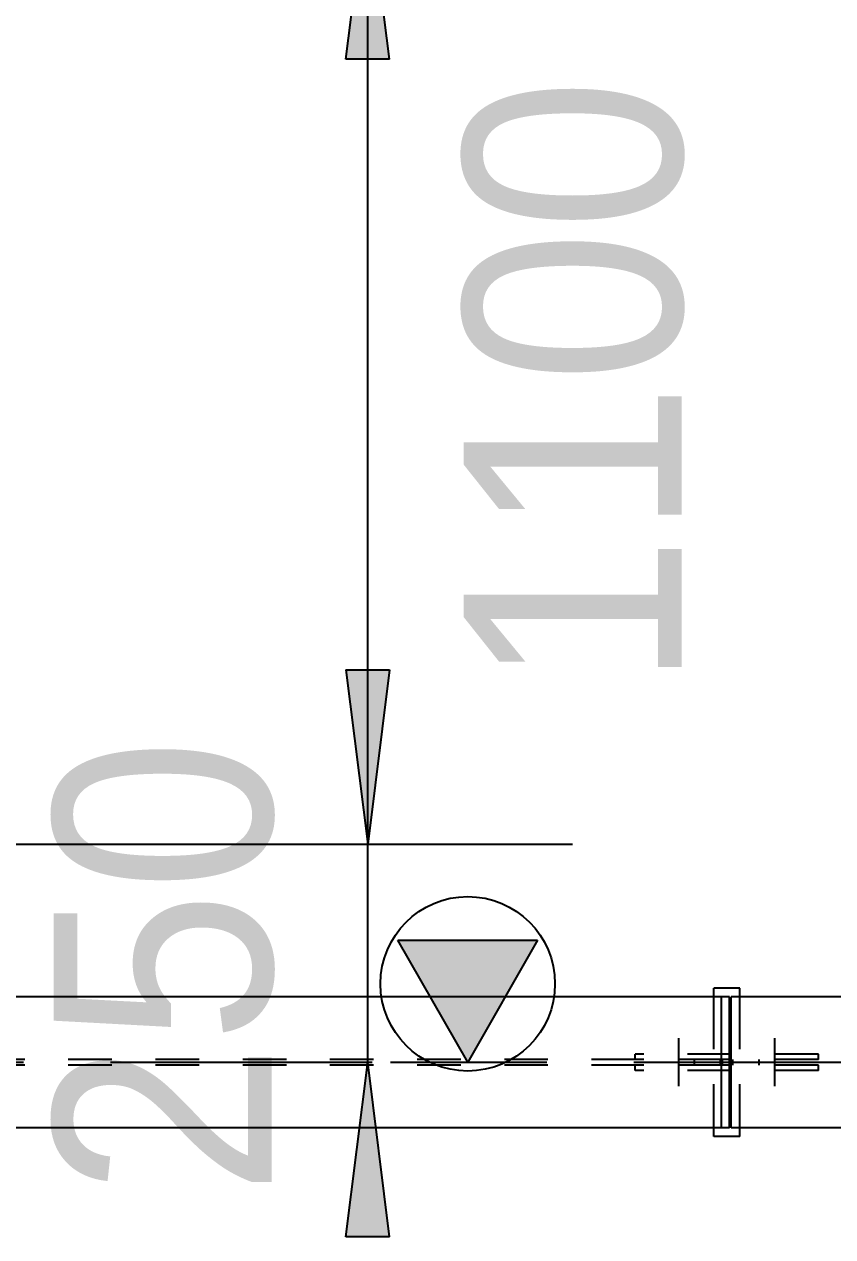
# Model space of a CAD drawing. Header units: millimetres. Extents: x 0 to 594, y 0 to 420.
# Drawn here: x 238.27 to 247.54, y 177.78 to 191.68 of the extents above; entities that cross this region are included whole.
import ezdxf

# ---------------------------------------------------------------- set-up
doc = ezdxf.new("R2010")
doc.units = ezdxf.units.MM
doc.header["$MEASUREMENT"] = 0
for name, pattern in [('XKITLINE00', [0]), ('XKITLINE02', [4, 2, -2]), ('XKITLINE03', [6, 3, -1, 1, -1]), ('XKITLINE04', [3, 0.5, -0.5, 0.5, -0.5, 0.5, -0.5])]:
    doc.linetypes.add(name, pattern=pattern)
for name, color, linetype in [('dimension', 7, 'Continuous'), ('grid', 7, 'Continuous'), ('part1', 7, 'Continuous')]:
    doc.layers.add(name, color=color, linetype=linetype)
doc.styles.add('STYLE_1', font='ARIAL.TTF', dxfattribs={"height": 0.2})

# ---------------------------------------------------------------- blocks, each defined once
blk = doc.blocks.new('*D885')
at = {"layer": 'grid', "color": 4, "linetype": 'XKITLINE03'}
blk.add_line((205.693, 1318.935), (289.778, 1318.935), dxfattribs=at)
blk = doc.blocks.new('*D892')
at = {"layer": 'part1', "color": 0, "linetype": 'XKITLINE00'}
for p, q in [((269.788, 1318.935), (268.988, 1320.335)), ((268.988, 1320.335), (270.588, 1320.335)), ((270.588, 1320.335), (269.788, 1318.935)), ((272.788, 1319.685), (219.328, 1319.685)), ((272.698, 1318.185), (272.698, 1319.685)), ((272.788, 1318.185), (272.788, 1319.685)), ((272.788, 1318.185), (219.328, 1318.185))]:
    blk.add_line(p, q, dxfattribs=at)
at = {"layer": 'part1', "color": 2, "linetype": 'XKITLINE04'}
for p, q in [((272.708, 1318.967), (219.408, 1318.967)), ((271.708, 1318.902), (219.408, 1318.902)), ((272.708, 1318.902), (219.728, 1318.902)), ((272.388, 1318.902), (272.388, 1318.967)), ((272.708, 1318.967), (272.393, 1318.967)), ((272.688, 1318.902), (272.688, 1318.967)), ((272.708, 1318.902), (272.708, 1318.967)), ((272.788, 1318.185), (272.788, 1318.902)), ((272.708, 1318.185), (272.698, 1318.185))]:
    blk.add_line(p, q, dxfattribs=at)
at = {"layer": 'part1', "color": 0, "linetype": 'XKITLINE00'}
blk.add_circle((269.788, 1319.835), 1, dxfattribs=at)
at = {"layer": 'part1', "color": 0}
blk.add_solid([(268.988, 1320.335), (270.588, 1320.335), (268.988, 1320.335), (269.788, 1318.935)], dxfattribs=at)
blk = doc.blocks.new('*D950')
at = {"layer": 'dimension', "color": 1, "linetype": 'XKITLINE00'}
for p, q in [((268.391, 1323.435), (268.641, 1321.435)), ((268.391, 1323.435), (268.891, 1323.435)), ((268.891, 1323.435), (268.641, 1321.435)), ((257.643, 1321.435), (270.641, 1321.435)), ((268.641, 1318.935), (268.641, 1321.435)), ((268.391, 1316.935), (268.641, 1318.935)), ((268.891, 1316.935), (268.641, 1318.935)), ((268.903, 1318.935), (270.641, 1318.935)), ((268.891, 1316.935), (268.391, 1316.935))]:
    blk.add_line(p, q, dxfattribs=at)
at = {"layer": 'dimension', "color": 1}
for points in [[(268.641, 1321.435), (268.391, 1323.435), (268.641, 1321.435), (268.891, 1323.435)], [(268.641, 1318.935), (268.891, 1316.935), (268.641, 1318.935), (268.391, 1316.935)]]:
    blk.add_solid(points, dxfattribs=at)
at = {"layer": 'dimension', "color": 1, "style": 'STYLE_1', "width": 0.9}
blk.add_text('250', height=2.5, rotation=90.0002, dxfattribs=at).set_placement((267.541, 1317.403))
blk = doc.blocks.new('*D951')
at = {"layer": 'dimension', "color": 1, "linetype": 'XKITLINE00'}
for p, q in [((256.536, 1332.435), (270.991, 1332.435)), ((268.391, 1330.435), (268.641, 1332.435)), ((268.641, 1321.435), (268.641, 1332.435)), ((268.891, 1330.435), (268.641, 1332.435)), ((268.891, 1330.435), (268.391, 1330.435)), ((268.391, 1323.435), (268.641, 1321.435)), ((268.391, 1323.435), (268.891, 1323.435)), ((268.891, 1323.435), (268.641, 1321.435)), ((257.643, 1321.435), (270.991, 1321.435))]:
    blk.add_line(p, q, dxfattribs=at)
at = {"layer": 'dimension', "color": 1}
for points in [[(268.641, 1332.435), (268.891, 1330.435), (268.641, 1332.435), (268.391, 1330.435)], [(268.641, 1321.435), (268.391, 1323.435), (268.641, 1321.435), (268.891, 1323.435)]]:
    blk.add_solid(points, dxfattribs=at)
at = {"layer": 'dimension', "color": 1, "style": 'STYLE_1', "width": 0.9}
blk.add_text('1100', height=2.5, rotation=90.0002, dxfattribs=at).set_placement((272.241, 1323.226))
blk = doc.blocks.new('*D980')
at = {"layer": 'part1', "color": 2, "linetype": 'XKITLINE04'}
for p, q in [((273.808, 1318.902), (271.708, 1318.902)), ((271.708, 1318.842), (271.708, 1318.902)), ((273.808, 1318.842), (271.708, 1318.842)), ((273.808, 1318.842), (273.808, 1318.902))]:
    blk.add_line(p, q, dxfattribs=at)
blk = doc.blocks.new('*D984')
at = {"layer": 'part1', "color": 2, "linetype": 'XKITLINE04'}
for p, q in [((272.608, 1318.085), (272.608, 1319.785)), ((272.908, 1319.785), (272.608, 1319.785)), ((272.908, 1318.085), (272.908, 1319.785)), ((272.908, 1318.085), (272.608, 1318.085))]:
    blk.add_line(p, q, dxfattribs=at)
blk = doc.blocks.new('*D989')
at = {"layer": 'part1', "color": 0, "linetype": 'XKITLINE02'}
blk.add_line((272.208, 1318.66), (272.208, 1319.21), dxfattribs=at)
blk.add_line((272.208, 1318.66), (272.208, 1319.21), dxfattribs=at)
blk.add_line((272.208, 1318.66), (272.208, 1319.21), dxfattribs=at)
blk = doc.blocks.new('*D990')
at = {"layer": 'part1', "color": 0, "linetype": 'XKITLINE02'}
blk.add_line((273.308, 1318.66), (273.308, 1319.21), dxfattribs=at)
blk.add_line((273.308, 1318.66), (273.308, 1319.21), dxfattribs=at)
blk.add_line((273.308, 1318.66), (273.308, 1319.21), dxfattribs=at)
blk = doc.blocks.new('*D991')
at = {"layer": 'part1', "color": 0, "linetype": 'XKITLINE00'}
for p, q in [((272.908, 1319.785), (272.608, 1319.785)), ((272.608, 1319.685), (272.608, 1319.785)), ((272.908, 1319.685), (272.908, 1319.785)), ((272.608, 1318.085), (272.608, 1318.185)), ((272.908, 1318.085), (272.908, 1318.185)), ((272.908, 1318.085), (272.608, 1318.085))]:
    blk.add_line(p, q, dxfattribs=at)
at = {"layer": 'part1', "color": 2, "linetype": 'XKITLINE04'}
for p, q in [((272.608, 1318.185), (272.608, 1319.685)), ((272.908, 1318.185), (272.908, 1319.685))]:
    blk.add_line(p, q, dxfattribs=at)
blk = doc.blocks.new('*D992')
at = {"layer": 'part1', "color": 2, "linetype": 'XKITLINE04'}
for p, q in [((273.808, 1319.027), (271.708, 1319.027)), ((271.708, 1318.967), (271.708, 1319.027)), ((273.808, 1318.967), (273.808, 1319.027)), ((273.808, 1318.967), (271.708, 1318.967))]:
    blk.add_line(p, q, dxfattribs=at)
blk = doc.blocks.new('*D993')
at = {"layer": 'part1', "color": 0, "linetype": 'XKITLINE00'}
for p, q in [((274.808, 1319.685), (272.808, 1319.685)), ((272.808, 1318.185), (272.808, 1319.685)), ((274.808, 1318.185), (272.808, 1318.185))]:
    blk.add_line(p, q, dxfattribs=at)
at = {"layer": 'part1', "color": 2, "linetype": 'XKITLINE04'}
for p, q in [((274.808, 1318.185), (274.808, 1319.685)), ((274.808, 1318.967), (272.808, 1318.967)), ((274.808, 1318.902), (272.808, 1318.902)), ((272.828, 1318.902), (272.828, 1318.967)), ((273.128, 1318.902), (273.128, 1318.967))]:
    blk.add_line(p, q, dxfattribs=at)

msp = doc.modelspace()

# ---------------------------------------------------------------- block references
at = {"layer": 'dimension'}
for name in ['*D951', '*D950']:
    msp.add_blockref(name, (-26.435, -1139.151), dxfattribs=at)
at = {"layer": 'grid'}
msp.add_blockref('*D885', (-26.435, -1139.151), dxfattribs=at)
at = {"layer": 'part1'}
for name in ['*D892', '*D984', '*D991', '*D993', '*D989', '*D990', '*D992', '*D980']:
    msp.add_blockref(name, (-26.435, -1139.151), dxfattribs=at)

doc.saveas('drawing.dxf')
